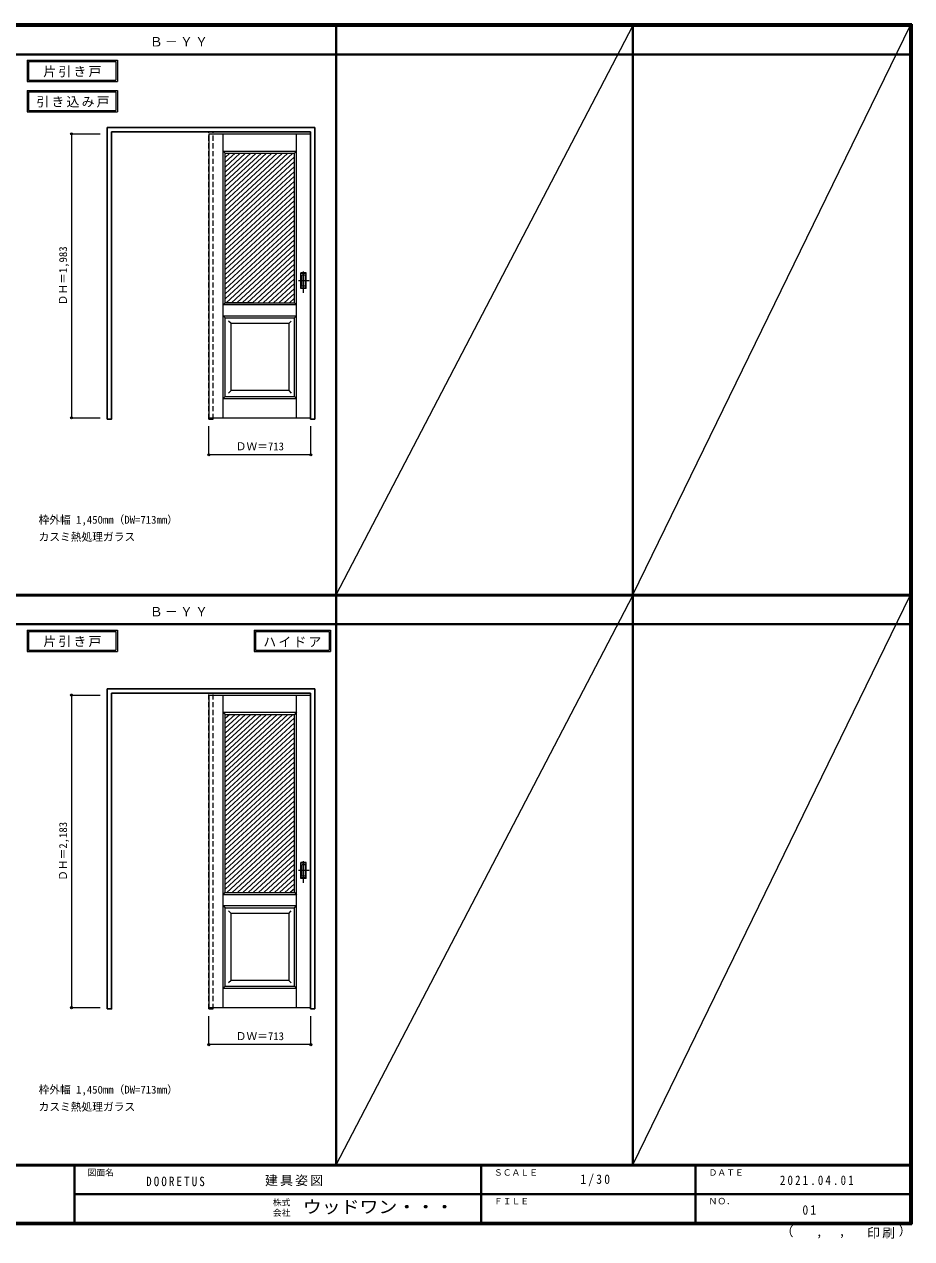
# Model space of a CAD drawing. Units: millimetres, scale not verified. Extents: x -6000 to 5700, y -4307 to 4175.
# Drawn here: x -502 to 5700, y -4307 to 4175 of the extents above; entities that cross this region are included whole.
import ezdxf
from ezdxf.enums import TextEntityAlignment as Align

# ---------------------------------------------------------------- set-up
doc = ezdxf.new("R2010")
doc.units = ezdxf.units.MM
doc.header["$LTSCALE"] = 30
doc.header["$PDMODE"] = 32
doc.header["$PDSIZE"] = 15
doc.linetypes.add('CHAIN1', pattern=[8, 5, -1, 1, -1])
doc.linetypes.add('DASHED1', pattern=[1.8, 1.2, -0.6])
for name, color, linetype, lineweight in [('0-2_扉', 7, 'Continuous', 18), ('0-4_枠', 3, 'Continuous', 25), ('0-6_引手', 7, 'Continuous', 18), ('0-A_文字', 7, 'Continuous', 18), ('0-B_寸法', 7, 'Continuous', 9), ('0-C_ハッチ', 4, 'Continuous', 9), ('F-1_枠', 6, 'Continuous', 40), ('F-A_文字', 7, 'Continuous', 18)]:
    doc.layers.add(name, color=color, linetype=linetype, lineweight=lineweight)
doc.styles.add('ＭＳ ゴシック', font='')
doc.styles.get('ＭＳ ゴシック').set_extended_font_data('MS Gothic')

msp = doc.modelspace()

# ---------------------------------------------------------------- linework, layer by layer
at = {"layer": '0-2_扉'}
for p, q in [((788, 3409.5), (788, 1426.5)), ((788, 3409.5), (1498, 3409.5)), ((888, 1426.5), (888, 3409.5)), ((1401, 1426.5), (1401, 3409.5)), ((888, 3289.5), (903, 3274.5)), ((888, 3289.5), (1184.5, 3289.5)), ((1184.5, 3289.5), (1401, 3289.5)), ((1401, 3289.5), (1386, 3274.5)), ((1386, 2229.5), (1386, 3274.5)), ((903.19, 3091.5), (903, 3091.5)), ((903, 2229.5), (903, 2372.02)), ((888, 2214.5), (903, 2229.5)), ((1182, 2214.5), (888, 2214.5)), ((1092, 2229.5), (903, 2229.5)), ((903, 2229.5), (1386, 2229.5)), ((1401, 2214.5), (1182, 2214.5)), ((1197, 2229.5), (1386, 2229.5)), ((1386, 2229.5), (1401, 2214.5)), ((888, 2139.5), (903, 2124.5)), ((888, 2139.5), (1182, 2139.5)), ((903, 1576.5), (903, 2124.5)), ((903, 2124.5), (1386, 2124.5)), ((1182, 2139.5), (1401, 2139.5)), ((1386, 2124.5), (1401, 2139.5)), ((1386, 1576.5), (1386, 2124.5)), ((943.04, 2084.5), (925.36, 2102.18)), ((943, 1616.5), (943, 2084.5)), ((1346, 2084.5), (943.04, 2084.5)), ((1346, 2084.5), (1363.68, 2102.18)), ((1346, 2084.5), (1346, 1616.5)), ((943, 1616.5), (925.32, 1598.82)), ((943, 1616.5), (943, 1617.93)), ((1346, 1616.5), (943, 1616.5)), ((1346, 1616.5), (1363.68, 1598.82)), ((903, 1576.5), (888, 1561.5)), ((888, 1561.5), (1182, 1561.5)), ((903, 1576.5), (1386, 1576.5)), ((1182, 1561.5), (1401, 1561.5)), ((1386, 1576.5), (1401, 1561.5)), ((788, 1426.5), (1498, 1426.5)), ((788, -510), (788, -2693)), ((788, -510), (1498, -510)), ((888, -2693), (888, -510)), ((1401, -2693), (1401, -510)), ((888, -630), (903, -645)), ((888, -630), (1184.5, -630)), ((903, -645), (1386, -645)), ((903, -1890), (903, -645)), ((1184.5, -630), (1401, -630)), ((1401, -630), (1386, -645)), ((1386, -1890), (1386, -645)), ((903.19, -828), (903, -828)), ((888, -1905), (903, -1890)), ((1182, -1905), (888, -1905)), ((903, -1890), (1386, -1890)), ((1401, -1905), (1182, -1905)), ((1197, -1890), (1386, -1890)), ((1386, -1890), (1401, -1905)), ((888, -1980), (903, -1995)), ((888, -1980), (1182, -1980)), ((903, -2543), (903, -1995)), ((903, -1995), (1386, -1995)), ((943.04, -2035), (925.36, -2017.32)), ((943, -2503), (943, -2035)), ((1346, -2035), (943.04, -2035)), ((1182, -1980), (1401, -1980)), ((1346, -2035), (1363.68, -2017.32)), ((1346, -2035), (1346, -2503)), ((1386, -1995), (1401, -1980)), ((1386, -2543), (1386, -1995)), ((903, -2543), (888, -2558)), ((903, -2543), (1386, -2543)), ((943, -2503), (925.32, -2520.68)), ((943, -2503), (943, -2501.57)), ((1346, -2503), (943, -2503)), ((1346, -2503), (1363.68, -2520.68)), ((1386, -2543), (1401, -2558)), ((888, -2558), (1182, -2558)), ((1182, -2558), (1401, -2558)), ((788, -2693), (1498, -2693))]:
    msp.add_line(p, q, dxfattribs=at)
at = {"layer": '0-2_扉', "color": 4, "linetype": 'DASHED1', "lineweight": 9}
for p, q in [((1498, 3409.5), (1501, 3409.5)), ((1498, -510), (1501, -510)), ((1501, -2693), (1501, -510)), ((1498, -2693), (1501, -2693))]:
    msp.add_line(p, q, dxfattribs=at)
msp.add_lwpolyline([(1498, 1426.5), (1501, 1426.5), (1501, 3409.5)], dxfattribs=at)
at = {"layer": '0-2_扉'}
msp.add_lwpolyline([(903, 2372.02), (903, 3274.5), (1386, 3274.5)], dxfattribs=at)
at = {"layer": '0-4_枠'}
for p, q in [((78, 1418), (78, 3453)), ((78, 3453), (1528, 3453)), ((108, 3423), (1498, 3423)), ((1498, 1418), (1498, 3423)), ((1528, 1418), (1528, 3453)), ((1498, 1418), (1528, 1418)), ((78, -466.5), (1528, -466.5)), ((78, -2701.5), (78, -466.5)), ((108, -496.5), (1498, -496.5)), ((1498, -2701.5), (1498, -496.5)), ((1528, -2701.5), (1528, -466.5)), ((1498, -2701.5), (1528, -2701.5))]:
    msp.add_line(p, q, dxfattribs=at)
at = {"layer": '0-4_枠', "color": 4, "linetype": 'DASHED1', "lineweight": 9}
for p, q in [((788, 1418), (788, 3423)), ((818, 1418), (818, 3423)), ((788, 1418), (818, 1418)), ((788, -2701.5), (788, -496.5)), ((818, -2701.5), (818, -496.5)), ((788, -2701.5), (818, -2701.5))]:
    msp.add_line(p, q, dxfattribs=at)
at = {"layer": '0-4_枠'}
for points in [[(78, 1418), (108, 1418), (108, 3423)], [(78, -2701.5), (108, -2701.5), (108, -496.5)]]:
    msp.add_lwpolyline(points, dxfattribs=at)
at = {"layer": '0-6_引手', "linetype": 'CHAIN1'}
for p, q in [((1450, 2298.77), (1450, 2469.62)), ((1488.07, 2384), (1415.56, 2384)), ((1450, -1820.73), (1450, -1649.88)), ((1488.07, -1735.5), (1415.56, -1735.5))]:
    msp.add_line(p, q, dxfattribs=at)
at = {"layer": '0-6_引手'}
for p, q in [((1469, 2439), (1431, 2439)), ((1431, 2329), (1431, 2439)), ((1462.5, 2423), (1437.5, 2423)), ((1437.5, 2345), (1437.5, 2423)), ((1462.5, 2345), (1462.5, 2423)), ((1469, 2329), (1469, 2439)), ((1469, 2329), (1431, 2329)), ((1462.5, 2345), (1437.5, 2345)), ((1469, -1680.5), (1431, -1680.5)), ((1431, -1790.5), (1431, -1680.5)), ((1469, -1790.5), (1469, -1680.5)), ((1462.5, -1696.5), (1437.5, -1696.5)), ((1437.5, -1774.5), (1437.5, -1696.5)), ((1462.5, -1774.5), (1437.5, -1774.5)), ((1462.5, -1774.5), (1462.5, -1696.5)), ((1469, -1790.5), (1431, -1790.5))]:
    msp.add_line(p, q, dxfattribs=at)
at = {"layer": '0-6_引手', "linetype": 'DASHED1'}
for p, q in [((1434, 2333), (1434, 2435)), ((1466, 2333), (1434, 2333)), ((1434, -1786.5), (1434, -1684.5)), ((1466, -1786.5), (1434, -1786.5))]:
    msp.add_line(p, q, dxfattribs=at)
for points in [[(1466, 2333), (1466, 2435), (1434, 2435)], [(1466, -1786.5), (1466, -1684.5), (1434, -1684.5)]]:
    msp.add_lwpolyline(points, dxfattribs=at)
at = {"layer": '0-A_文字'}
for p, q in [((-482, 3925), (-482, 3775)), ((-472, 3915), (-472, 3785)), ((-472, 3915), (139.03, 3915)), ((139.03, 3915), (139.03, 3785)), ((-482, 3775), (149.03, 3775)), ((-472, 3785), (139.03, 3785)), ((-482, 3713.53), (-482, 3563.53)), ((-472, 3703.53), (-472, 3573.53)), ((-472, 3703.53), (139.03, 3703.53)), ((139.03, 3703.53), (139.03, 3573.53)), ((-482, 3563.53), (149.03, 3563.53)), ((-472, 3573.53), (139.03, 3573.53)), ((-482, -55.5), (-482, -205.5)), ((-472, -65.5), (-472, -195.5)), ((-472, -65.5), (139.03, -65.5)), ((139.03, -65.5), (139.03, -195.5)), ((1103.67, -55.5), (1103.67, -205.5)), ((1113.67, -65.5), (1628, -65.5)), ((1628, -65.5), (1628, -195.5)), ((-482, -205.5), (149.03, -205.5)), ((-472, -195.5), (139.03, -195.5)), ((1103.67, -205.5), (1638, -205.5))]:
    msp.add_line(p, q, dxfattribs=at)
for points in [[(-482, 3925), (149.03, 3925), (149.03, 3775)], [(-482, 3713.53), (149.03, 3713.53), (149.03, 3563.53)], [(-482, -55.5), (149.03, -55.5), (149.03, -205.5)], [(1103.67, -55.5), (1638, -55.5), (1638, -205.5)], [(1113.67, -65.5), (1113.67, -195.5), (1628, -195.5)]]:
    msp.add_lwpolyline(points, dxfattribs=at)
at = {"layer": '0-B_寸法', "color": 4}
for p, q in [((-172, 3409.5), (-172, 1426.5)), ((-172, 3409.5), (28, 3409.5)), ((-172, 1426.5), (28, 1426.5)), ((1501, 1168), (1501, 1368)), ((-172, -510), (-172, -2693)), ((-172, -510), (28, -510)), ((-172, -2693), (28, -2693)), ((788, -2951.5), (788, -2751.5)), ((1501, -2951.5), (1501, -2751.5)), ((1501, -2951.5), (788, -2951.5))]:
    msp.add_line(p, q, dxfattribs=at)
msp.add_lwpolyline([(1501, 1168), (788, 1168), (788, 1368)], dxfattribs=at)
at = {"layer": '0-B_寸法'}
for p in [(-172, 3409.5), (-172, 1426.5), (788, 1168), (1501, 1168), (-172, -510), (-172, -2693), (788, -2951.5), (1501, -2951.5)]:
    msp.add_point(p, dxfattribs=at)
at = {"layer": '0-C_ハッチ'}
for p, q in [((971.14, 3274.5), (903, 3211.4)), ((1007.94, 3274.5), (903, 3177.33)), ((1044.74, 3274.5), (903, 3143.26)), ((1081.53, 3274.5), (903, 3109.19)), ((934.35, 3274.5), (903, 3245.47)), ((1118.33, 3274.5), (903, 3075.12)), ((1155.13, 3274.5), (903, 3041.05)), ((1191.92, 3274.5), (903, 3006.98)), ((1228.72, 3274.5), (903, 2972.91)), ((1265.52, 3274.5), (903, 2938.83)), ((1302.32, 3274.5), (903, 2904.76)), ((1339.11, 3274.5), (903, 2870.69)), ((1375.91, 3274.5), (903, 2836.62)), ((1386, 3249.77), (903, 2802.55)), ((1386, 3215.7), (903, 2768.48)), ((1386, 3181.63), (903, 2734.41)), ((1386, 3147.56), (903, 2700.34)), ((1386, 3113.49), (903, 2666.27)), ((1386, 3079.42), (903, 2632.2)), ((1386, 3045.35), (903, 2598.12)), ((1386, 3011.28), (903, 2564.05)), ((1386, 2977.2), (903, 2529.98)), ((1386, 2943.13), (903, 2495.91)), ((1386, 2909.06), (903, 2461.84)), ((1386, 2874.99), (903, 2427.77)), ((1386, 2840.92), (903, 2393.7)), ((1386, 2806.85), (903, 2359.63)), ((1386, 2772.78), (903, 2325.56)), ((1386, 2738.71), (903, 2291.48)), ((1386, 2704.64), (903, 2257.41)), ((1386, 2670.56), (909.65, 2229.5)), ((1386, 2636.49), (946.45, 2229.5)), ((1386, 2602.42), (983.24, 2229.5)), ((1386, 2568.35), (1020.04, 2229.5)), ((1386, 2534.28), (1056.84, 2229.5)), ((1386, 2500.21), (1093.63, 2229.5)), ((1386, 2466.14), (1130.43, 2229.5)), ((1386, 2432.07), (1167.23, 2229.5)), ((1386, 2398), (1204.02, 2229.5)), ((1386, 2363.93), (1240.82, 2229.5)), ((1386, 2329.85), (1277.62, 2229.5)), ((1386, 2295.78), (1314.41, 2229.5)), ((1386, 2261.71), (1351.21, 2229.5)), ((971.14, -645), (903, -708.1)), ((1007.94, -645), (903, -742.17)), ((1044.74, -645), (903, -776.24)), ((1081.53, -645), (903, -810.31)), ((934.35, -645), (903, -674.03)), ((1118.33, -645), (903, -844.38)), ((1155.13, -645), (903, -878.45)), ((1191.92, -645), (903, -912.52)), ((1228.72, -645), (903, -946.59)), ((1265.52, -645), (903, -980.67)), ((1302.32, -645), (903, -1014.74)), ((1339.11, -645), (903, -1048.81)), ((1375.91, -645), (903, -1082.88)), ((1386, -669.73), (903, -1116.95)), ((1386, -703.8), (903, -1151.02)), ((1386, -737.87), (903, -1185.09)), ((1386, -771.94), (903, -1219.16)), ((1386, -806.01), (903, -1253.23)), ((1386, -840.08), (903, -1287.3)), ((1386, -874.15), (903, -1321.38)), ((1386, -908.22), (903, -1355.45)), ((1386, -942.3), (903, -1389.52)), ((1386, -976.37), (903, -1423.59)), ((1386, -1010.44), (903, -1457.66)), ((1386, -1044.51), (903, -1491.73)), ((1386, -1078.58), (903, -1525.8)), ((1386, -1112.65), (903, -1559.87)), ((1386, -1146.72), (903, -1593.94)), ((1386, -1180.79), (903, -1628.02)), ((1386, -1214.86), (903, -1662.09)), ((1386, -1248.94), (903, -1696.16)), ((1386, -1283.01), (903, -1730.23)), ((1386, -1317.08), (903, -1764.3)), ((1386, -1351.15), (903, -1798.37)), ((1386, -1385.22), (903, -1832.44)), ((1386, -1419.29), (903, -1866.51)), ((1386, -1453.36), (914.43, -1890)), ((1386, -1487.43), (951.23, -1890)), ((1386, -1521.5), (988.02, -1890)), ((1386, -1555.57), (1024.82, -1890)), ((1386, -1589.65), (1061.62, -1890)), ((1386, -1623.72), (1098.41, -1890)), ((1386, -1657.79), (1135.21, -1890)), ((1386, -1691.86), (1172.01, -1890)), ((1386, -1725.93), (1208.8, -1890)), ((1386, -1760), (1245.6, -1890)), ((1386, -1794.07), (1282.4, -1890)), ((1386, -1828.14), (1319.19, -1890)), ((1386, -1862.21), (1355.99, -1890))]:
    msp.add_line(p, q, dxfattribs=at)
at = {"layer": 'F-1_枠'}
for p, q in [((-6000, 4175), (5700, 4175)), ((-6000, 4170), (5700, 4170)), ((-6000, 4165), (5700, 4165)), ((1678, -3790), (1678, 4175)), ((3752, -3790), (3752, 4175)), ((5690, 4175), (5690, -4205)), ((5695, 4175), (5695, -4205)), ((5700, 4175), (5700, -4205)), ((-6000, 3965), (5700, 3965)), ((-6000, 190.5), (5700, 190.5)), ((-6000, 187.5), (5700, 187.5)), ((-6000, 184.5), (5700, 184.5)), ((-6000, -15.5), (5700, -15.5)), ((5700, -3790), (-6000, -3790)), ((5700, -3795), (-6000, -3795)), ((-150, -3795), (-150, -4195)), ((2690, -3795), (2690, -4195)), ((4190, -3795), (4190, -4195)), ((-150, -3995), (5690, -3995.01)), ((5700, -4195), (-6000, -4195)), ((5700, -4200), (-6000, -4200)), ((5700, -4205), (-6000, -4205))]:
    msp.add_line(p, q, dxfattribs=at)
at = {"layer": 'F-A_文字'}
for p, q in [((1678, 190.5), (3752, 4165)), ((3752, 190.5), (5690, 4165)), ((1678, -3790), (3752, 184.5)), ((3752, -3790), (5690, 184.5))]:
    msp.add_line(p, q, dxfattribs=at)

# ---------------------------------------------------------------- texts
at = {"layer": '0-A_文字', "style": 'ＭＳ ゴシック'}
for s, p in [('枠外幅 1,450mm（DW=713mm）', (-402, 670.5)), ('カスミ熱処理ガラス', (-402, 550.5)), ('枠外幅 1,450mm（DW=713mm）', (-402, -3310)), ('カスミ熱処理ガラス', (-402, -3430))]:
    msp.add_text(s, height=54.99, dxfattribs=at).set_placement(p, align=Align.BOTTOM_LEFT)
at = {"layer": '0-A_文字', "char_height": 65.98, "attachment_point": 7, "style": 'ＭＳ ゴシック'}
for s, insert in [('\\T1.17;Ｂ－ＹＹ', (375.5, 4020)), ('\\T1.17;片引き戸', (-368.98, 3805)), ('\\T1.17;引き込み戸', (-417.34, 3593.53)), ('\\T1.17;Ｂ－ＹＹ', (375.5, 39.5)), ('\\T1.17;片引き戸', (-368.98, -175.5)), ('\\T1.17;ハイドア', (1168.34, -175.5))]:
    msp.add_mtext(s, dxfattribs=dict(at, insert=insert))
at = {"layer": '0-B_寸法', "style": 'ＭＳ ゴシック'}
for s, p in [('ＤＨ＝1,983', (-187, 2211.75)), ('ＤＨ＝2,183', (-187, -1807.75))]:
    msp.add_text(s, height=54.99, rotation=90, dxfattribs=at).set_placement(p, align=Align.BOTTOM_LEFT)
for p in [(975.75, 1183), (975.75, -2936.5)]:
    msp.add_text('ＤＷ＝713', height=54.99, dxfattribs=at).set_placement(p, align=Align.BOTTOM_LEFT)
at = {"layer": 'F-A_文字', "style": 'ＭＳ ゴシック'}
for s, height, p in [('図面名', 43.99, (-60, -3880)), ('ＳＣＡＬＥ', 43.99, (2780, -3880)), ('ＤＡＴＥ', 43.99, (4280, -3880)), ('株式', 43.99, (1235, -4089)), ('ＦＩＬＥ', 43.99, (2780, -4080)), ('ＮＯ．', 43.99, (4280, -4080)), ('会社', 43.99, (1235, -4161)), ('（', 65.98, (4784.03, -4308.31)), ('）', 65.98, (5608.4, -4304.13)), (',', 65.98, (5031.28, -4308.31)), (',', 65.98, (5190.2, -4305.53))]:
    msp.add_text(s, height=height, dxfattribs=at).set_placement(p, align=Align.BOTTOM_LEFT)
at = {"layer": 'F-A_文字', "style": 'ＭＳ ゴシック', "width": 1.1}
msp.add_text('ウッドワン・・・', height=87.98, dxfattribs=at).set_placement((1445, -4155), align=Align.BOTTOM_LEFT)
at = {"layer": 'F-A_文字', "char_height": 65.98, "attachment_point": 7, "style": 'ＭＳ ゴシック'}
for s, insert in [('\\T1.39;\\W0.85;DOORETUS', (350, -3940.79)), ('\\T1.17;建具姿図', (1180.42, -3940)), ('\\T1.38;\\W0.9;1/30', (3383.75, -3940)), ('\\T1.39;\\W0.85;2021.04.01', (4778.75, -3932.5)), ('\\T1.36;\\W0.9;01', (4936.25, -4140)), ('\\T1.17;印刷', (5388.15, -4306.92))]:
    msp.add_mtext(s, dxfattribs=dict(at, insert=insert))

doc.saveas('drawing.dxf')
